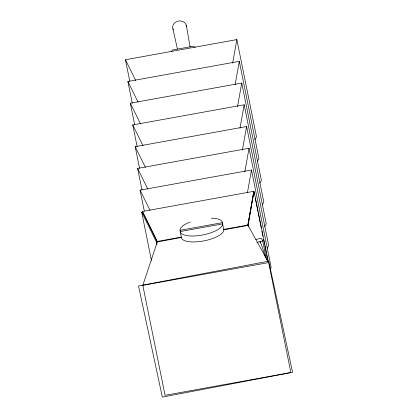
<?xml version="1.0" encoding="UTF-8"?>
<svg xmlns="http://www.w3.org/2000/svg" width="418" height="418" viewBox="0 0 418 418"><rect width="100%" height="100%" fill="white"/><g stroke="black" fill="none" stroke-linecap="round" stroke-linejoin="round"><path stroke-width="0.63" d="M232.648 63.134L236.86 39.585L125.442 59.743L129.81 81.39M235.088 84.864L239.295 61.315L127.877 81.479L132.25 103.126M237.529 106.6L241.735 83.051L130.317 103.209L134.685 124.857M239.963 128.331L244.169 104.782L132.752 124.945L137.125 146.593M242.403 150.067L246.61 126.518L135.192 146.681L139.565 168.329M244.838 171.798L249.05 148.249L137.626 168.412L142 190.059M247.393 192.897L251.484 169.985L140.067 190.148L144.309 211.158M268.016 261.443L247.811 225.046L253.836 191.313L142.418 211.477L157.309 241.844L142.836 285.332L165.053 395.329L290.86 372.563L268.649 262.567L142.836 285.332M142.507 211.879L141.686 212.119L156.494 242.085L181.422 237.481A21.543 7.357 -11 0 0 203.179 241.019A21.543 7.357 -11 0 0 223.787 229.811L247.895 225.448L253.836 191.313M248.355 226.697L248.099 225.438L253.925 191.716L254.567 194.898M254.86 139.669L256.532 136.994L236.86 39.585M257.295 161.405L258.972 158.73L239.295 61.315M259.735 183.136L261.407 180.461L241.735 83.051M262.17 204.872L263.847 202.197L244.169 104.782M264.61 226.603L266.282 223.928L246.61 126.518M267.05 248.339L268.722 245.664L249.05 148.249M270.153 268.999L271.157 267.395L251.484 169.985M171.469 51.471L172.629 49.972L193.628 46.168L195.101 47.406M255.837 239.519L260.775 238.244A24.74 2.393 75.5 0 1 262.708 240.914L266.553 259.959M257.06 242.372L262.708 240.914M142.418 211.477L157.225 241.442L181.334 237.079L181.422 237.481L180.027 230.318L222.392 222.653L223.787 229.811L223.698 229.409L247.811 225.046M125.442 59.743L135.693 80.491M127.877 81.479L138.128 102.222M130.317 103.209L140.568 123.958M132.752 124.945L143.003 145.689M135.192 146.681L145.443 167.425M137.626 168.412L147.878 189.155M140.067 190.148L150.031 210.311M172.89 28.811L177.451 49.089M157.225 241.442L157.309 241.844M254.128 191.7L268.272 261.736M255.21 198.085L256.239 203.179M256.495 204.449L257.911 211.456M258.167 212.725L261.25 228.009M261.893 231.191L262.922 236.285M263.565 239.467L264.594 244.561M264.855 245.836L266.266 252.838M266.522 254.113L268.069 261.752M260.351 242.858L260.09 241.588A24.74 2.393 75.5 0 1 265.409 257.431M156.494 242.085L157.001 244.593M141.686 212.119L151.457 260.508M186.292 25.205L190.127 47.03M180.027 230.318A21.543 7.357 -11 0 1 190.122 222.015M211.304 218.18A21.543 7.357 -11 0 1 222.392 222.653M173.313 29.798A6.96 6.103 -6.4 0 1 178.031 21.093A6.96 6.103 -6.4 0 1 186.543 26.778M268.717 261.161L138.51 285.98L162.351 397.1L292.558 372.281L268.717 261.161M222.627 223.876L180.262 231.541A21.543 7.357 -11 0 0 202.019 235.083A21.543 7.357 -11 0 0 222.627 223.876"/></g></svg>
